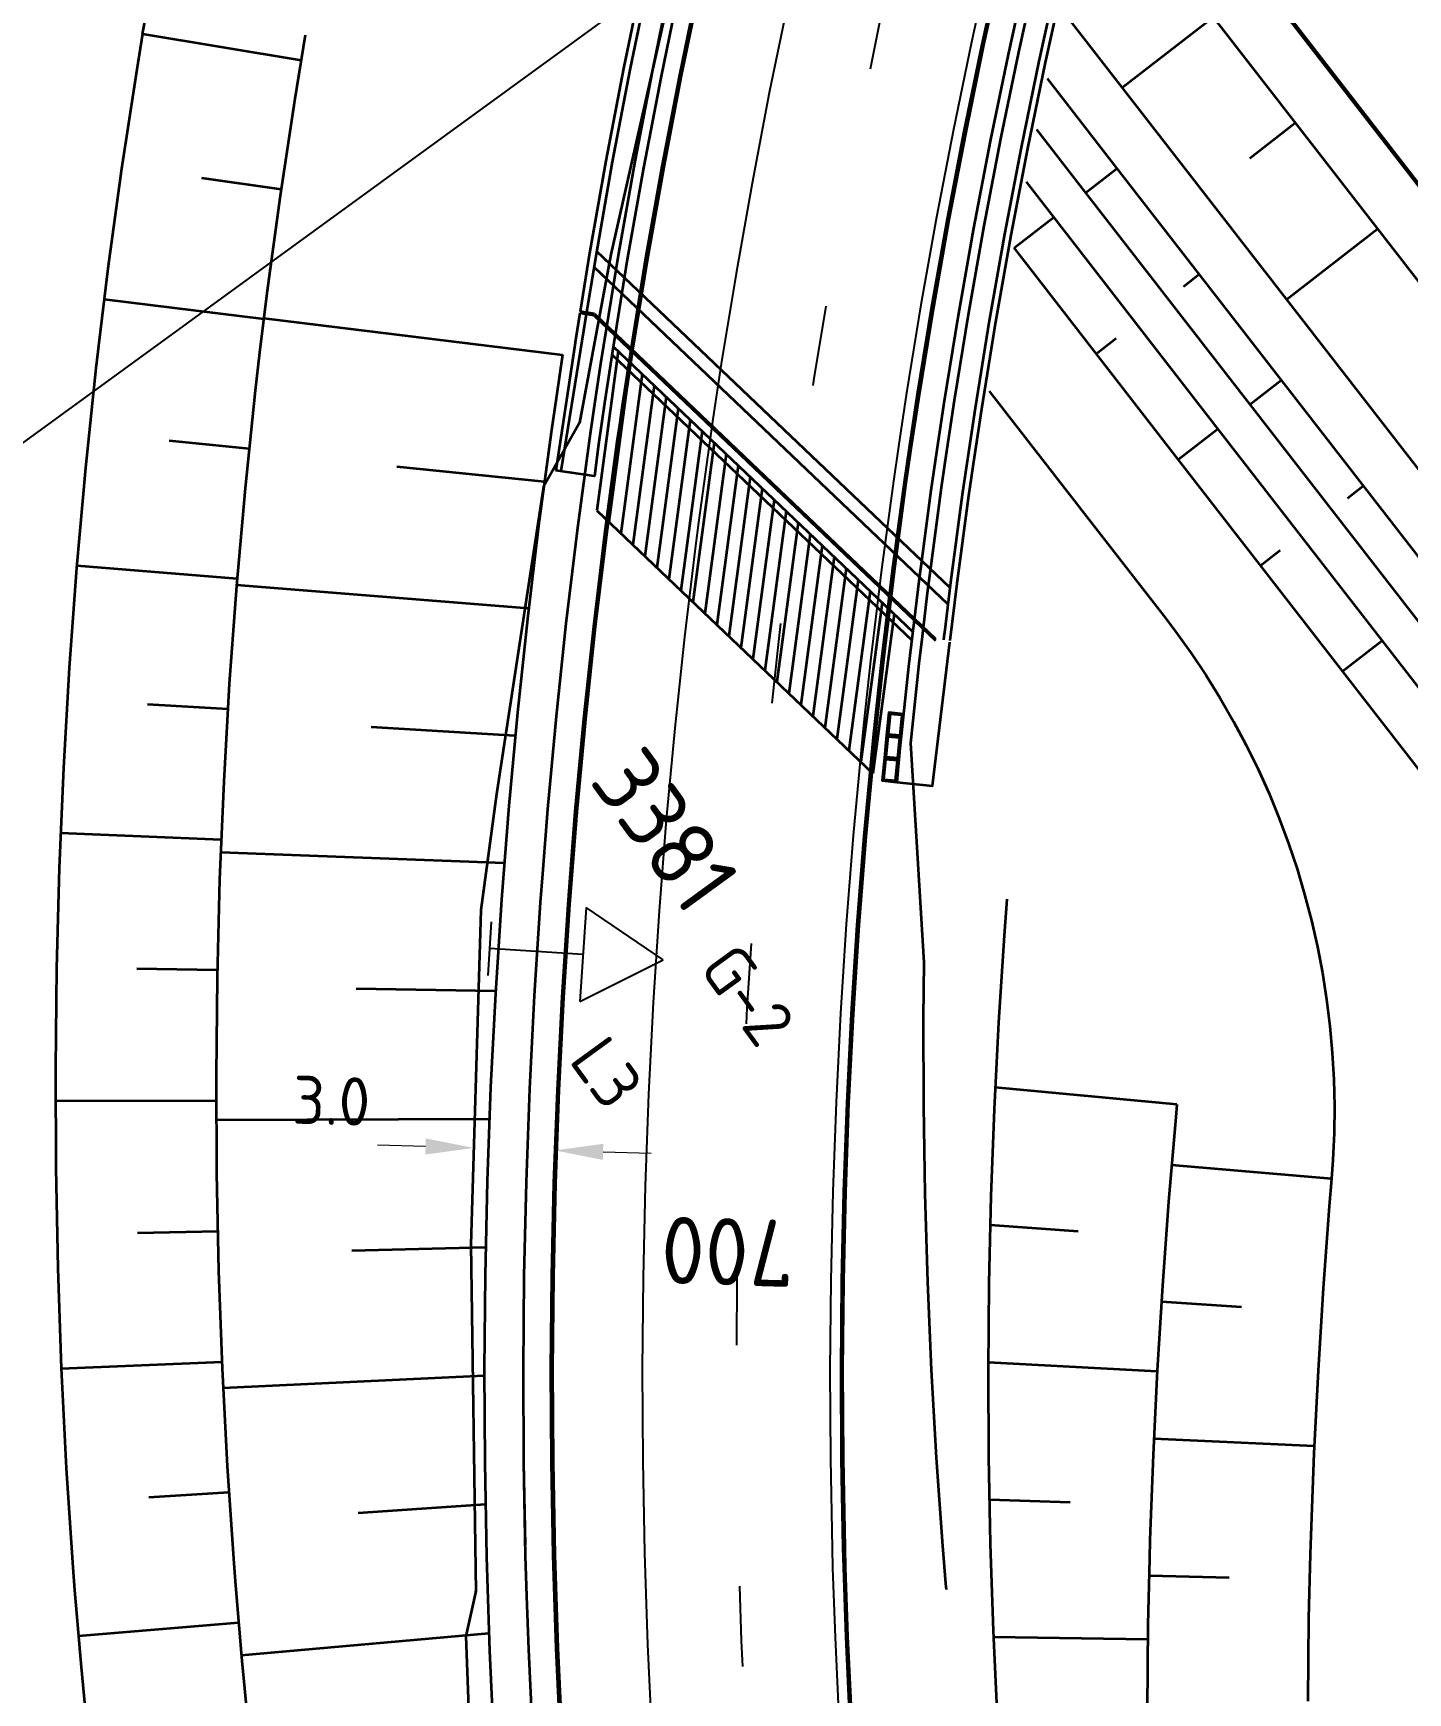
# Model space of a CAD drawing. Header units: metres. Extents: x 134219 to 139080, y 438661 to 444352.
# Drawn here: x 135218 to 135269.3, y 443254.8 to 443316.8 of the extents above; entities that cross this region are included whole.
import ezdxf

# ---------------------------------------------------------------- set-up
doc = ezdxf.new("R2010")
doc.units = ezdxf.units.M
doc.linetypes.add('13strp', pattern=[4, 1, -3])
doc.linetypes.add('39strp', pattern=[12, 3, -9])
doc.layers.get('DEFPOINTS').update_dxf_attribs({"color": 193})
for name, color, linetype, lineweight in [('N-WE-KL-ET_LS_OV_ARMATUUR-S', 7, 'Continuous', 25), ('N-WE-KL-ET_LS_OV_ARMATUUR-T18', 1, 'Continuous', 25), ('N-WE-KL-ET_LS_OV_KABEL-G', 10, 'KL-LS-OV-N', 35), ('N-WE-KL-ET_LS_OV_KABEL-M', 7, 'Continuous', 18), ('N-WE-KL-ET_LS_OV_KABEL-T25', 7, 'Continuous', 25), ('Utd-geleiderail-nw', 8, 'glm a2ee v014$0$f2m40080', 35), ('Utd-ondergr-nw', 8, '13strp', 35)]:
    doc.layers.add(name, color=color, linetype=linetype, lineweight=lineweight)
doc.layers.add('N-WE-KL-ET_LS_OV_ARMATUUR-T25', color=2, linetype='Continuous')
doc.layers.add('Utd-weg-nw', color=8, linetype='Continuous')
doc.styles.add('alm a2ee v011$0$Iso-rtw', font='NLCS-ISO.ttf')
doc.styles.add('ISO18', font='NLCS-ISO.ttf')
doc.styles.add('ISO25', font='NLCS-ISO.ttf')
doc.styles.add('NLCS_18', font='NLCS-ISO.ttf', dxfattribs={"height": 1.8})
doc.linetypes.add('glm a2ee v014$0$f2m40080', pattern='A,2,-1,[160,RTW.shx,S=0.5,R=0,X=0,Y=0],-1', length=4)
doc.linetypes.add('KL-LS-OV-N', pattern='A,4,-1,[103,NLCS.SHX,S=0.75,R=0,X=0,Y=0],-1,4,-1.5,["0V",Standard,S=1,R=0,X=0,Y=-0.5],-3', length=14.5)
doc.dimstyles.new('NLCS_t18_pijl_Dimension_l3_h1', dxfattribs={"dimtxt": 1.8, "dimasz": 1.8, "dimexe": 2, "dimexo": 2, "dimgap": 0.7, "dimtad": 1, "dimdec": 1, "dimzin": 0, "dimdsep": 46, "dimtxsty": 'NLCS_18', "dimcen": 2.5, "dimdle": 2, "dimclrd": 256, "dimclre": 256, "dimclrt": 256, "dimadec": 1, "dimazin": 0, "dimtfac": 1, "dimtdec": 1, "dimtofl": 0, "dimtmove": 1, "dimatfit": 0, "dimfxl": 0, "dimtolj": 1, "dimtzin": 0, "dimlwd": 18, "dimlwe": 18, "dimarcsym": 0})

# ---------------------------------------------------------------- blocks, each defined once
blk = doc.blocks.new('SKL-ET_OV_ARMATUUR_HD_NATRIUM_1x250W-SO (3)')
for p, q in [((6.493, 0), (3.493, 1.757)), ((3.493, -1.757), (6.493, 0))]:
    blk.add_line(p, q)
for points in [[(3.493, 1.757), (3.493, -1.757)], [(0, 1), (0, -1)], [(3.493, 0), (0, 0)]]:
    blk.add_lwpolyline(points)
at = {"layer": 'N-WE-KL-ET_LS_OV_ARMATUUR-T18', "style": 'ISO18', "flags": 1}
for tag, p in [('TYPE_ARMATUUR', (3.075, -6.821)), ('VERMOGEN_LAMP', (3.075, -10.606)), ('SPIEGELSTAND', (3.075, -14.39)), ('HOOGTE_LICHTMAST', (3.075, -18.175)), ('UITLEGGERHOEK', (3.075, -21.959)), ('TYPE_LICHTMAST', (3.075, -25.744)), ('BOTSVRIENDELIJK', (3.075, -29.528)), ('POSITIE_LICHTMAST', (3.075, -33.313)), ('KABELAANSLUITNG', (3.075, -37.097)), ('VOEDINGSPUNT', (3.075, -44.666))]:
    blk.add_attdef(tag, p, '', height=1.8, dxfattribs=at)
at = {"layer": 'N-WE-KL-ET_LS_OV_ARMATUUR-T18', "style": 'ISO18'}
for tag, p in [('FASE-AANSLUITING_1', (3.075, -40.882)), ('GROEPSNUMMER', (3.075, -48.451))]:
    blk.add_attdef(tag, p, '', height=1.8, dxfattribs=at)
at = {"layer": 'N-WE-KL-ET_LS_OV_ARMATUUR-T25', "style": 'ISO25'}
for tag, p in [('MASTNUMMER', (3.075, 7.391)), ('TYPE_SYMBOOL', (3.075, 3.606))]:
    blk.add_attdef(tag, p, '', height=2.5, dxfattribs=at)
blk = doc.blocks.new('*D482')
at = {"layer": 'DEFPOINTS', "color": 0, "transparency": 16777216}
for p in [(135234.471, 443275.155), (135237.494, 443275.063), (135237.494, 443275.063)]:
    blk.add_point(p, dxfattribs=at)
at = {"layer": 'N-WE-KL-ET_LS_OV_KABEL-M', "lineweight": 18, "transparency": 16777216}
for p, q in [((135237.494, 443275.063), (135237.554, 443277.063)), ((135234.471, 443275.155), (135234.411, 443273.156))]:
    blk.add_line(p, q, dxfattribs=at)
at = {"layer": 'N-WE-KL-ET_LS_OV_KABEL-M', "linetype": 'Continuous', "lineweight": 18, "transparency": 16777216}
for p, q in [((135232.672, 443275.209), (135230.873, 443275.263)), ((135239.293, 443275.009), (135241.092, 443274.955))]:
    blk.add_line(p, q, dxfattribs=at)
at = {"layer": 'N-WE-KL-ET_LS_OV_KABEL-M', "transparency": 16777216}
for points in [[(135232.681, 443275.509), (135232.663, 443274.909), (135234.471, 443275.155)], [(135239.302, 443275.309), (135239.284, 443274.709), (135237.494, 443275.063)]]:
    blk.add_solid(points, dxfattribs=at)
at = {"layer": 'N-WE-KL-ET_LS_OV_KABEL-M', "transparency": 16777216, "insert": (135229.161, 443276.916), "char_height": 1.8, "attachment_point": 5, "rotation": 358.2712, "style": 'NLCS_18'}
blk.add_mtext('\\A1;3.0', dxfattribs=at)

msp = doc.modelspace()

# ---------------------------------------------------------------- linework, layer by layer
at = {"layer": 'N-WE-KL-ET_LS_OV_KABEL-G', "elevation": 7.177, "flags": 128}
msp.add_lwpolyline([(135529.9, 443571.875), (135523.79, 443568.374), (135513.946, 443562.397), (135500.618, 443554.834), (135497.127, 443552.893), (135485.442, 443546.346), (135476.713, 443541.44), (135465.438, 443534.876), (135455.272, 443529.64), (135450.451, 443527.984), (135439.153, 443522.461), (135433.339, 443519.575), (135415.868, 443511.311), (135400.803, 443504.549), (135389.184, 443499.078), (135377.101, 443493.401), (135361.318, 443485.239), (135349.162, 443477.672), (135342.125, 443472.758), (135333.617, 443466.603), (135324.792, 443459.256), (135322.366, 443457.346), (135310.064, 443446.127), (135304.584, 443440.292), (135302.487, 443438.14), (135300.612, 443436.914), (135300.632, 443436.922), (135300.606, 443436.747), (135297.969, 443433.343), (135287.537, 443419.258), (135283.531, 443413.488), (135275.252, 443401.159), (135268.552, 443390.028), (135261.769, 443377.032), (135253.948, 443359.543), (135249.283, 443346.731), (135245.327, 443333.985), (135239.582, 443308.498), (135238.411, 443302.213), (135237.077, 443299.825), (135235.322, 443288.355), (135234.738, 443284.025), (135234.363, 443271.554), (135234.551, 443258.583), (135234.553, 443258.608), (135234.172, 443256.929), (135234.544, 443246.911), (135234.533, 443246.867)], dxfattribs=at)
at = {"layer": 'N-WE-KL-ET_LS_OV_KABEL-T25'}
msp.add_line((135241.998, 443319.215), (135172.741, 443268.775), dxfattribs=at)
at = {"layer": 'Utd-geleiderail-nw', "linetype": 'Continuous', "flags": 128}
for points in [[(135255.507, 443319.274), (135254.795, 443316.049), (135254.128, 443312.814), (135253.506, 443309.571), (135252.93, 443306.319), (135252.398, 443303.057), (135252.048, 443300.738), (135251.912, 443299.796), (135251.47, 443296.514), (135251.375, 443295.758), (135251.195, 443294.245), (135251.076, 443293.241), (135250.76, 443290.269), (135251.263, 443282.074), (135251.238, 443280.009), (135251.244, 443276.722), (135251.296, 443273.436), (135251.393, 443270.151), (135251.536, 443266.867), (135251.724, 443263.586), (135251.959, 443260.301), (135252.073, 443258.902), (135252.093, 443258.671)], [(135241.837, 443318.814), (135241.133, 443315.399), (135240.476, 443311.975), (135239.867, 443308.542), (135239.307, 443305.105), (135239.203, 443304.415), (135238.939, 443302.664), (135238.791, 443301.64), (135238.328, 443298.196), (135237.91, 443294.734), (135237.541, 443291.267), (135237.22, 443287.795), (135237.031, 443285.389), (135236.947, 443284.319), (135236.723, 443280.839), (135236.547, 443277.357), (135236.419, 443273.873), (135236.34, 443270.387), (135236.309, 443266.9), (135236.327, 443263.413), (135236.385, 443260.334)], [(135236.327, 443263.413), (135236.393, 443259.929), (135236.436, 443258.43), (135236.507, 443256.441), (135236.67, 443252.959)]]:
    msp.add_lwpolyline(points, dxfattribs=at)
at = {"layer": 'Utd-ondergr-nw', "linetype": 'Continuous'}
for p, q in [((135239.052, 443308.632), (135252.232, 443296.067)), ((135238.954, 443308.039), (135252.158, 443295.451)), ((135238.964, 443306.229), (135238.431, 443306.315)), ((135238.973, 443306.288), (135238.44, 443306.375)), ((135238.964, 443306.229), (135251.693, 443294.094)), ((135238.973, 443306.288), (135251.701, 443294.156)), ((135239.861, 443304.89), (135239.064, 443298.943)), ((135239.625, 443304.769), (135250.813, 443294.104)), ((135239.672, 443305.07), (135250.85, 443294.414)), ((135240.308, 443304.463), (135239.512, 443298.516)), ((135240.756, 443304.037), (135239.959, 443298.09)), ((135241.203, 443303.61), (135240.406, 443297.664)), ((135241.65, 443303.184), (135240.854, 443297.237)), ((135242.098, 443302.758), (135241.301, 443296.811)), ((135242.545, 443302.331), (135241.748, 443296.384)), ((135242.992, 443301.905), (135242.196, 443295.958)), ((135243.44, 443301.478), (135242.643, 443295.531)), ((135243.887, 443301.052), (135243.09, 443295.105)), ((135244.334, 443300.625), (135243.538, 443294.678)), ((135244.782, 443300.199), (135243.985, 443294.252)), ((135245.229, 443299.772), (135244.432, 443293.826)), ((135245.676, 443299.346), (135244.88, 443293.399)), ((135239.064, 443298.943), (135249.353, 443289.135)), ((135246.124, 443298.92), (135245.327, 443292.973)), ((135246.571, 443298.493), (135245.774, 443292.546)), ((135247.018, 443298.067), (135246.222, 443292.12)), ((135247.466, 443297.64), (135246.669, 443291.693)), ((135247.913, 443297.214), (135247.116, 443291.267)), ((135248.36, 443296.787), (135247.564, 443290.84)), ((135248.808, 443296.361), (135248.011, 443290.414)), ((135249.255, 443295.934), (135248.458, 443289.988)), ((135249.702, 443295.508), (135248.906, 443289.561)), ((135250.15, 443295.082), (135249.353, 443289.135))]:
    msp.add_line(p, q, dxfattribs=at)
at = {"layer": 'Utd-ondergr-nw', "linetype": 'Continuous', "flags": 128}
for points in [[(135256.945, 443368.738), (135255.546, 443365.528), (135254.191, 443362.299), (135252.882, 443359.051), (135251.618, 443355.786), (135250.4, 443352.503), (135249.228, 443349.206), (135248.177, 443346.118), (135248.088, 443345.85), (135247.02, 443342.558), (135245.986, 443339.213), (135244.998, 443335.854), (135244.057, 443332.481), (135243.163, 443329.096), (135242.316, 443325.698), (135241.517, 443322.289), (135240.765, 443318.869), (135240.06, 443315.439), (135239.403, 443312), (135238.794, 443308.552), (135238.44, 443306.375)], [(135257.164, 443368.641), (135255.766, 443365.434), (135254.413, 443362.208), (135253.106, 443358.963), (135251.843, 443355.701), (135250.626, 443352.421), (135249.455, 443349.128), (135248.404, 443346.041), (135248.316, 443345.775), (135247.249, 443342.486), (135246.216, 443339.144), (135245.229, 443335.787), (135244.289, 443332.418), (135243.396, 443329.036), (135242.55, 443325.641), (135241.751, 443322.236), (135240.999, 443318.819), (135240.295, 443315.393), (135239.639, 443311.957), (135239.031, 443308.512), (135238.677, 443306.337)], [(135258.923, 443368.044), (135257.534, 443364.861), (135256.189, 443361.66), (135254.888, 443358.44), (135253.633, 443355.203), (135252.422, 443351.948), (135251.257, 443348.677), (135250.148, 443345.422), (135250.137, 443345.39), (135249.064, 443342.088), (135248.036, 443338.771), (135247.054, 443335.44), (135246.118, 443332.096), (135245.23, 443328.739), (135244.387, 443325.37), (135243.592, 443321.99), (135242.844, 443318.599), (135242.143, 443315.198), (135241.489, 443311.788), (135240.883, 443308.369), (135240.324, 443304.942), (135240.007, 443302.854), (135239.903, 443302.138)], [(135258.987, 443368.015), (135257.598, 443364.834), (135256.253, 443361.633), (135254.953, 443358.414), (135253.698, 443355.178), (135252.488, 443351.924), (135251.323, 443348.654), (135250.215, 443345.4), (135250.204, 443345.368), (135249.13, 443342.066), (135248.103, 443338.751), (135247.121, 443335.421), (135246.186, 443332.077), (135245.297, 443328.722), (135244.456, 443325.354), (135243.66, 443321.975), (135242.912, 443318.585), (135242.212, 443315.185), (135241.558, 443311.775), (135240.952, 443308.357), (135240.393, 443304.931), (135240.077, 443302.844), (135239.963, 443302.064)], [(135269.669, 443359.49), (135268.398, 443356.458), (135267.168, 443353.408), (135265.981, 443350.341), (135264.837, 443347.259), (135263.736, 443344.16), (135262.736, 443341.22), (135262.681, 443341.057), (135261.663, 443337.919), (135260.692, 443334.778), (135259.765, 443331.623), (135258.881, 443328.456), (135258.041, 443325.277), (135257.246, 443322.086), (135256.495, 443318.885), (135255.789, 443315.674), (135255.127, 443312.453), (135254.51, 443309.223), (135253.938, 443305.985), (135253.411, 443302.734), (135253.136, 443300.919), (135252.93, 443299.493), (135252.493, 443296.228), (135252.237, 443294.091)], [(135257.518, 443328.837), (135256.671, 443325.629), (135255.871, 443322.419), (135255.326, 443320.096), (135255.115, 443319.199), (135254.405, 443315.968), (135253.739, 443312.728), (135253.119, 443309.479), (135252.543, 443306.221), (135252.013, 443302.954), (135251.736, 443301.126), (135251.529, 443299.688), (135251.15, 443296.861), (135251.089, 443296.406), (135250.695, 443293.121), (135250.347, 443289.832), (135250.254, 443288.812), (135251.587, 443288.671), (135252.229, 443294.029)], [(135258.38, 443325.776), (135259.093, 443324.858), (135265.221, 443316.956), (135271.35, 443309.054), (135277.478, 443301.151), (135283.607, 443293.249), (135289.735, 443285.347), (135295.863, 443277.445), (135301.992, 443269.543), (135308.12, 443261.641), (135314.249, 443253.739)], [(135258.358, 443325.691), (135259.038, 443324.815), (135265.166, 443316.913), (135271.294, 443309.011), (135277.423, 443301.109), (135283.551, 443293.206), (135289.68, 443285.304), (135295.808, 443277.402), (135301.936, 443269.5), (135308.065, 443261.598), (135314.193, 443253.696)], [(135257.679, 443323.009), (135263.443, 443315.577), (135269.572, 443307.675), (135275.7, 443299.773), (135281.829, 443291.87), (135287.957, 443283.968), (135294.085, 443276.066), (135300.214, 443268.164), (135306.342, 443260.262), (135312.471, 443252.36)], [(135254.142, 443319.585), (135253.426, 443316.341), (135252.755, 443313.087), (135252.129, 443309.825), (135251.549, 443306.553), (135251.015, 443303.275), (135250.712, 443301.277), (135250.526, 443299.988), (135250.082, 443296.696), (135249.685, 443293.398), (135249.373, 443290.493)], [(135254.21, 443319.57), (135253.494, 443316.327), (135252.824, 443313.074), (135252.198, 443309.812), (135251.618, 443306.542), (135251.084, 443303.264), (135250.781, 443301.267), (135250.595, 443299.979), (135250.152, 443296.687), (135249.754, 443293.39), (135249.436, 443290.416)], [(135256.261, 443318.938), (135255.554, 443315.724), (135254.892, 443312.5), (135254.274, 443309.266), (135253.702, 443306.025), (135253.173, 443302.772), (135252.898, 443300.954), (135252.693, 443299.526), (135252.255, 443296.258), (135252.032, 443294.398), (135252.025, 443294.339), (135251.998, 443294.12)], [(135242.158, 443318.573), (135241.458, 443315.162), (135240.805, 443311.742), (135240.199, 443308.314), (135239.644, 443304.894), (135239.35, 443302.956), (135239.128, 443301.412), (135238.97, 443300.233), (135237.529, 443300.441)], [(135222.11, 443316.736), (135222.237, 443317.37)], [(135256.415, 443317.623), (135260.046, 443312.941), (135266.174, 443305.039), (135272.302, 443297.137), (135278.431, 443289.235), (135284.559, 443281.333), (135290.687, 443273.431), (135296.816, 443265.529), (135302.944, 443257.627), (135309.073, 443249.725)], [(135258.659, 443314.729), (135262.057, 443317.364)], [(135222.11, 443316.736), (135221.893, 443315.404), (135221.329, 443311.697), (135220.823, 443307.982), (135220.544, 443305.721), (135220.375, 443304.262), (135219.984, 443300.536), (135219.652, 443296.807), (135219.377, 443293.073), (135219.16, 443289.338), (135219.002, 443285.602), (135218.901, 443281.865), (135218.859, 443278.128), (135218.874, 443274.394), (135218.947, 443270.661), (135219.079, 443266.933), (135219.268, 443263.209), (135219.514, 443259.49), (135219.578, 443258.651), (135219.816, 443255.778), (135220.168, 443252.073)], [(135222.11, 443316.736), (135228.031, 443315.755)], [(135228.184, 443316.688), (135227.794, 443314.315), (135227.244, 443310.69), (135226.752, 443307.058), (135226.48, 443304.846), (135226.315, 443303.42), (135225.936, 443299.777), (135225.613, 443296.13), (135225.348, 443292.48), (135225.139, 443288.827), (135224.986, 443285.174), (135224.891, 443281.52), (135224.853, 443277.867), (135224.871, 443274.215), (135224.947, 443270.567), (135225.079, 443266.921), (135225.267, 443263.281), (135225.512, 443259.646), (135225.575, 443258.825), (135225.811, 443256.017), (135226.16, 443252.395)], [(135255.862, 443315.072), (135258.465, 443311.716), (135264.593, 443303.814), (135270.722, 443295.912), (135276.85, 443288.01), (135282.979, 443280.108), (135289.107, 443272.205), (135295.235, 443264.303), (135301.364, 443256.401), (135307.492, 443248.499)], [(135263.422, 443312.096), (135265.121, 443313.413)], [(135255.468, 443313.162), (135257.294, 443310.807), (135263.422, 443302.905), (135269.55, 443295.003), (135275.679, 443287.101), (135281.807, 443279.199), (135287.936, 443271.297), (135294.064, 443263.395), (135300.192, 443255.493), (135306.321, 443247.591)], [(135257.294, 443310.807), (135258.465, 443311.716)], [(135224.313, 443311.366), (135227.282, 443310.937)], [(135255.081, 443311.212), (135256.108, 443309.888), (135262.237, 443301.986), (135268.365, 443294.084), (135274.493, 443286.182), (135280.622, 443278.28), (135286.75, 443270.378), (135292.879, 443262.476), (135299.007, 443254.573)], [(135256.108, 443309.888), (135254.627, 443308.739)], [(135264.788, 443306.827), (135268.185, 443309.462)], [(135254.618, 443308.75), (135254.627, 443308.739), (135260.755, 443300.837), (135266.883, 443292.935), (135273.012, 443285.033), (135279.14, 443277.131), (135285.269, 443269.229), (135291.397, 443261.327), (135297.525, 443253.424)], [(135260.944, 443307.31), (135261.529, 443307.765)], [(135220.682, 443306.84), (135226.634, 443306.104)], [(135226.637, 443306.125), (135237.785, 443304.754)], [(135238.431, 443306.315), (135238.278, 443305.376), (135238.267, 443305.307), (135238.236, 443305.114), (135237.529, 443300.441)], [(135238.668, 443306.277), (135238.515, 443305.337), (135238.504, 443305.271), (135237.716, 443300.414)], [(135258.432, 443305.362), (135257.691, 443304.788)], [(135237.785, 443304.754), (135237.554, 443303.215), (135237.357, 443301.855), (135236.889, 443298.379), (135236.47, 443294.898), (135236.098, 443291.41), (135235.775, 443287.918), (135235.501, 443284.422), (135235.275, 443280.923), (135235.098, 443277.42), (135234.97, 443273.916), (135234.89, 443270.41), (135234.859, 443266.903), (135234.877, 443263.396), (135234.943, 443259.89), (135234.965, 443259.097), (135235.058, 443256.385), (135235.222, 443252.882)], [(135263.422, 443302.905), (135264.593, 443303.814)], [(135253.703, 443303.403), (135257.594, 443298.386), (135260.285, 443294.916), (135260.654, 443294.431), (135261.237, 443293.618), (135261.792, 443292.787), (135262.32, 443291.938), (135262.819, 443291.071), (135263.289, 443290.189), (135263.73, 443289.291), (135264.14, 443288.379), (135264.52, 443287.454), (135264.868, 443286.517), (135265.185, 443285.568), (135265.47, 443284.61), (135265.724, 443283.643), (135265.945, 443282.667), (135266.133, 443281.685), (135266.288, 443280.697), (135266.41, 443279.705), (135266.5, 443278.709), (135266.556, 443277.711), (135266.578, 443276.711), (135266.568, 443275.711), (135266.524, 443274.712), (135266.473, 443274.008)], [(135239.903, 443302.138), (135239.813, 443301.507), (135239.349, 443298.065), (135238.934, 443294.618), (135238.566, 443291.165), (135238.246, 443287.707), (135237.975, 443284.245), (135237.751, 443280.78), (135237.576, 443277.312), (135237.449, 443273.842), (135237.37, 443270.37), (135237.339, 443266.898), (135237.357, 443263.426), (135237.422, 443259.954), (135237.444, 443259.169), (135237.536, 443256.483), (135237.698, 443253.015)], [(135239.963, 443302.064), (135239.882, 443301.497), (135239.419, 443298.057), (135239.003, 443294.61), (135238.636, 443291.158), (135238.316, 443287.701), (135238.045, 443284.24), (135237.821, 443280.776), (135237.646, 443277.309), (135237.519, 443273.84), (135237.44, 443270.369), (135237.409, 443266.898), (135237.427, 443263.426), (135237.492, 443259.956), (135237.514, 443259.171), (135237.606, 443256.486), (135237.768, 443253.018)], [(135262.237, 443301.986), (135260.755, 443300.837)], [(135223.107, 443301.565), (135226.09, 443301.259)], [(135231.595, 443300.592), (135237.111, 443300.028)], [(135267.072, 443299.408), (135267.658, 443299.863)], [(135264.56, 443297.46), (135263.819, 443296.886)], [(135219.659, 443296.893), (135225.638, 443296.404)], [(135225.618, 443296.178), (135236.518, 443295.297)], [(135268.365, 443294.084), (135266.883, 443292.935)], [(135222.302, 443291.723), (135225.294, 443291.541)], [(135230.646, 443290.87), (135236.019, 443290.55)], [(135249.373, 443290.493), (135249.333, 443290.094), (135249.027, 443286.786), (135248.767, 443283.474), (135248.554, 443280.159), (135248.386, 443276.841), (135248.264, 443273.521), (135248.189, 443270.2), (135248.159, 443266.877), (135248.176, 443263.555), (135248.239, 443260.234), (135248.259, 443259.483), (135248.348, 443256.913), (135248.503, 443253.595)], [(135249.436, 443290.416), (135249.403, 443290.087), (135249.097, 443286.78), (135248.837, 443283.469), (135248.623, 443280.155), (135248.456, 443276.838), (135248.334, 443273.519), (135248.259, 443270.198), (135248.229, 443266.877), (135248.246, 443263.556), (135248.309, 443260.235), (135248.329, 443259.485), (135248.418, 443256.916), (135248.573, 443253.598)], [(135219.057, 443286.912), (135225.049, 443286.672)], [(135225.029, 443286.196), (135235.609, 443285.792)], [(135254.354, 443284.441), (135254.253, 443283.082), (135254.044, 443279.843), (135253.881, 443276.601), (135253.762, 443273.358), (135253.688, 443270.113), (135253.659, 443266.867), (135253.675, 443263.621), (135253.737, 443260.376), (135253.757, 443259.642), (135253.843, 443257.132), (135253.995, 443253.89)], [(135221.901, 443281.857), (135224.899, 443281.799)], [(135230.085, 443281.11), (135235.282, 443281.022)], [(135218.864, 443276.915), (135224.858, 443276.923)], [(135260.702, 443276.777), (135253.921, 443277.408)], [(135224.861, 443276.198), (135235.055, 443276.243)], [(135260.702, 443276.777), (135260.658, 443276.306), (135260.391, 443273.161), (135260.161, 443270.01), (135259.969, 443266.855), (135259.814, 443263.695), (135259.698, 443260.53), (135259.677, 443259.814), (135259.622, 443257.362), (135259.591, 443254.19)], [(135266.473, 443274.008), (135260.506, 443274.512)], [(135266.473, 443274.008), (135266.388, 443272.983), (135266.16, 443269.916), (135265.969, 443266.843), (135265.814, 443263.767), (135265.696, 443260.685), (135265.675, 443259.988), (135265.617, 443257.6), (135265.583, 443254.512)], [(135221.919, 443271.982), (135224.916, 443272.048)], [(135257.014, 443272.036), (135253.737, 443272.278)], [(135229.924, 443271.327), (135234.914, 443271.456)], [(135263.114, 443269.215), (135260.124, 443269.409)], [(135219.079, 443266.918), (135225.069, 443267.176)], [(135259.966, 443266.805), (135253.662, 443267.15)], [(135225.116, 443266.203), (135234.86, 443266.661)], [(135265.827, 443264.029), (135259.844, 443264.301)], [(135222.343, 443262.117), (135225.333, 443262.308)], [(135256.725, 443261.918), (135253.706, 443262.025)], [(135230.156, 443261.537), (135234.906, 443261.862)], [(135262.657, 443259.108), (135259.663, 443259.183)], [(135219.72, 443256.939), (135225.692, 443257.441)], [(135225.794, 443256.226), (135235.036, 443257.045)], [(135259.617, 443256.812), (135253.854, 443256.895)]]:
    msp.add_lwpolyline(points, dxfattribs=at)
at = {"layer": 'Utd-ondergr-nw', "linetype": 'Continuous'}
for points in [[(135250.42, 443290.504), (135250.503, 443291.35), (135249.956, 443291.404), (135249.873, 443290.558)], [(135250.375, 443290.559), (135250.448, 443291.305), (135250, 443291.349), (135249.927, 443290.603)], [(135250.337, 443289.658), (135250.42, 443290.504), (135249.873, 443290.558), (135249.79, 443289.712)], [(135250.292, 443289.713), (135250.365, 443290.459), (135249.917, 443290.503), (135249.844, 443289.757)], [(135250.254, 443288.812), (135250.337, 443289.658), (135249.79, 443289.712), (135249.707, 443288.866)], [(135250.209, 443288.867), (135250.282, 443289.614), (135249.834, 443289.657), (135249.761, 443288.911)]]:
    msp.add_lwpolyline(points, close=True, dxfattribs=at)
at = {"layer": 'Utd-weg-nw', "linetype": '39strp', "flags": 128}
for points in [[(135295.247, 443415.387), (135294.522, 443414.447), (135292.485, 443411.755), (135290.485, 443409.034), (135288.524, 443406.286), (135286.6, 443403.511), (135284.716, 443400.71), (135282.87, 443397.882), (135281.064, 443395.03), (135279.298, 443392.152), (135277.572, 443389.25), (135275.886, 443386.325), (135274.241, 443383.376), (135272.637, 443380.405), (135271.075, 443377.412), (135269.554, 443374.397), (135268.076, 443371.362), (135266.639, 443368.306), (135265.246, 443365.231), (135263.895, 443362.137), (135262.587, 443359.024), (135261.323, 443355.893), (135260.102, 443352.745), (135258.925, 443349.581), (135257.792, 443346.4), (135256.714, 443343.236), (135256.703, 443343.204), (135255.659, 443339.993), (135254.66, 443336.768), (135253.705, 443333.53), (135252.795, 443330.278), (135251.931, 443327.014), (135251.112, 443323.739), (135250.339, 443320.452), (135249.612, 443317.155), (135248.93, 443313.848), (135248.294, 443310.532), (135247.705, 443307.208), (135247.161, 443303.875), (135246.854, 443301.845), (135246.664, 443300.536), (135246.214, 443297.19), (135245.913, 443294.732)], [(135245.913, 443294.732), (135245.81, 443293.838), (135245.452, 443290.48), (135245.141, 443287.118), (135244.877, 443283.752), (135244.66, 443280.383), (135244.489, 443277.011), (135244.366, 443273.637), (135244.289, 443270.261), (135244.259, 443266.885), (135244.276, 443263.509), (135244.34, 443260.133), (135244.361, 443259.37), (135244.451, 443256.758), (135244.608, 443253.386), (135244.813, 443250.015), (135245.064, 443246.648), (135245.362, 443243.285), (135245.707, 443239.926), (135246.098, 443236.573), (135246.536, 443233.225), (135247.02, 443229.884), (135247.551, 443226.549), (135248.128, 443223.222), (135248.751, 443219.904), (135249.42, 443216.595), (135250.135, 443213.295), (135250.895, 443210.005), (135251.702, 443206.727), (135252.554, 443203.46), (135253.451, 443200.205), (135254.393, 443196.962), (135255.38, 443193.733), (135256.412, 443190.519), (135257.488, 443187.318), (135258.609, 443184.134), (135259.774, 443180.965), (135260.983, 443177.812), (135262.235, 443174.677), (135263.531, 443171.559), (135264.87, 443168.459), (135266.252, 443165.379), (135267.677, 443162.318), (135269.144, 443159.277), (135270.653, 443156.256), (135272.204, 443153.257), (135273.797, 443150.28), (135275.43, 443147.325), (135277.105, 443144.393), (135278.82, 443141.485), (135280.575, 443138.601), (135282.37, 443135.741), (135284.205, 443132.907), (135286.079, 443130.098), (135287.991, 443127.316), (135289.943, 443124.56), (135291.932, 443121.832), (135293.959, 443119.132), (135296.023, 443116.46), (135298.124, 443113.817), (135300.262, 443111.204), (135302.436, 443108.62), (135304.645, 443106.067), (135306.89, 443103.545), (135309.169, 443101.054), (135311.483, 443098.596), (135313.831, 443096.169), (135316.212, 443093.776), (135318.627, 443091.415), (135321.074, 443089.089), (135323.552, 443086.796), (135326.063, 443084.539), (135328.154, 443082.705), (135330.266, 443080.896), (135332.009, 443079.422), (135333.764, 443077.965), (135336.378, 443075.838), (135337.52, 443074.924), (135339.012, 443073.743), (135341.663, 443071.675), (135344.329, 443069.633), (135347.007, 443067.612), (135349.694, 443065.61), (135352.388, 443063.624), (135355.085, 443061.649), (135357.784, 443059.683), (135360.289, 443057.863), (135365.891, 443053.827), (135373.996, 443047.977), (135378.606, 443044.638)]]:
    msp.add_lwpolyline(points, dxfattribs=at)
at = {"layer": 'Utd-weg-nw', "linetype": 'Continuous', "flags": 128}
for points in [[(135253.752, 443319.674), (135253.035, 443316.425), (135252.363, 443313.165), (135251.736, 443309.897), (135251.155, 443306.621), (135250.62, 443303.336), (135250.316, 443301.335), (135250.13, 443300.045), (135249.686, 443296.747), (135249.287, 443293.443), (135249.015, 443290.929)], [(135246.189, 443317.885), (135245.497, 443314.531), (135244.852, 443311.167), (135244.254, 443307.795), (135243.703, 443304.415), (135243.391, 443302.355), (135243.199, 443301.027), (135242.854, 443298.5)], [(135242.854, 443298.5), (135242.742, 443297.633), (135242.332, 443294.232), (135241.969, 443290.827), (135241.654, 443287.416), (135241.386, 443284.002), (135241.166, 443280.584), (135240.993, 443277.163), (135240.867, 443273.74), (135240.789, 443270.316), (135240.759, 443266.892), (135240.776, 443263.467), (135240.841, 443260.042), (135240.862, 443259.268), (135240.954, 443256.619), (135241.114, 443253.198)], [(135249.015, 443290.929), (135248.935, 443290.134), (135248.629, 443286.82), (135248.368, 443283.503), (135248.154, 443280.182), (135247.986, 443276.858), (135247.864, 443273.533), (135247.789, 443270.206), (135247.759, 443266.878), (135247.776, 443263.55), (135247.839, 443260.223), (135247.86, 443259.471), (135247.948, 443256.897), (135248.103, 443253.573)]]:
    msp.add_lwpolyline(points, dxfattribs=at)

# ---------------------------------------------------------------- block references
at = {"layer": 'N-WE-KL-ET_LS_OV_ARMATUUR-S'}
ref = msp.add_blockref('SKL-ET_OV_ARMATUUR_HD_NATRIUM_1x250W-SO (3)', (135235.059, 443282.595, 8.235), dxfattribs=dict(at, rotation=356.3097430663176))
ref.add_attrib('MASTNUMMER', '3381', (135238.737, 443288.845, 8.235), dxfattribs={"layer": 'N-WE-KL-ET_LS_OV_ARMATUUR-T25', "height": 2.5, "rotation": 306.066, "style": 'ISO25'})
ref.add_attrib('FASE-AANSLUITING_1', 'L3', (135237.98, 443278.422, 8.235), dxfattribs={"layer": 'N-WE-KL-ET_LS_OV_ARMATUUR-T18', "height": 1.8, "rotation": 306.066, "style": 'ISO18'})
ref.add_attrib('GROEPSNUMMER', 'G-2', (135242.846, 443281.859, 8.235), dxfattribs={"layer": 'N-WE-KL-ET_LS_OV_ARMATUUR-T18', "height": 1.8, "rotation": 306.066, "style": 'ISO18'})

# ---------------------------------------------------------------- texts
at = {"layer": 'Utd-ondergr-nw', "color": 7, "style": 'alm a2ee v011$0$Iso-rtw'}
msp.add_text('700', height=2.5, rotation=178.41491, dxfattribs=at).set_placement((135246.434, 443272.463))

# ---------------------------------------------------------------- dimensions: what is measured, and where the dimension line sits
at = {"layer": 'N-WE-KL-ET_LS_OV_KABEL-M'}
dim = msp.add_linear_dim(base=(135237.494, 443275.063), p1=(135234.471, 443275.155), p2=(135237.494, 443275.063), angle=358.2712, dimstyle='NLCS_t18_pijl_Dimension_l3_h1', dxfattribs=at)
dim.commit()
dim.dimension.update_dxf_attribs({"geometry": '*D482', "text_midpoint": (135229.113, 443275.316), "dimtype": 161})

doc.saveas('drawing.dxf')
